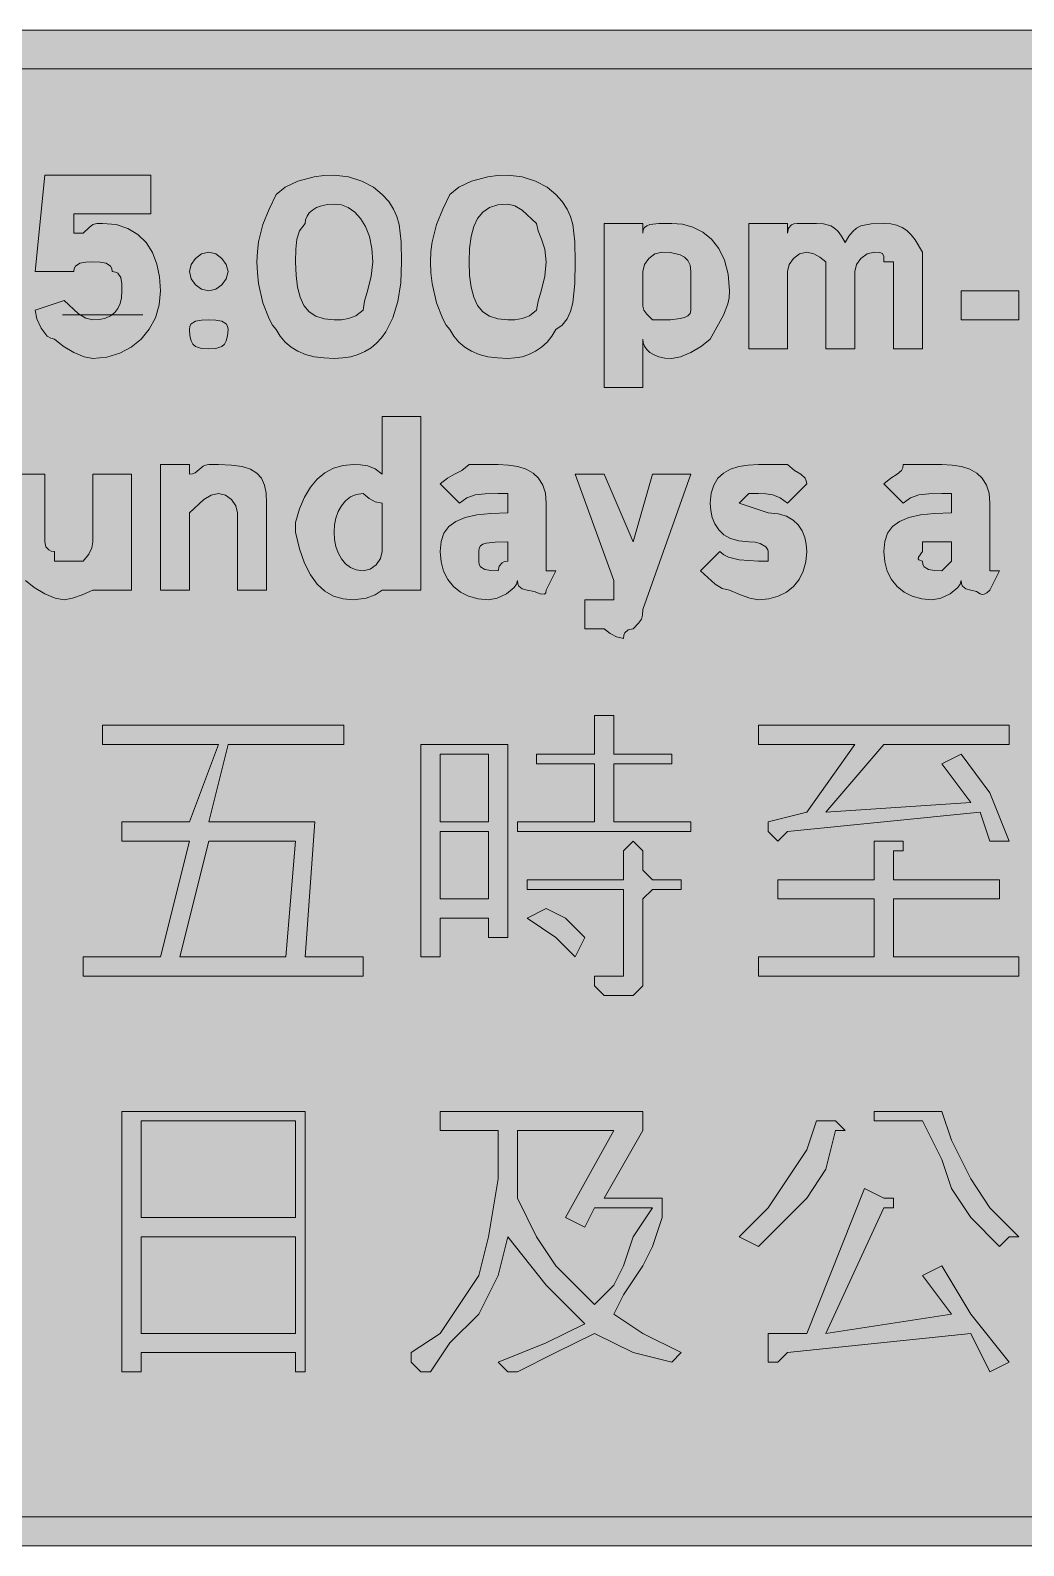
# Model space of a CAD drawing. Header units: metres. Extents: x 11 to 557, y 42 to 230.
# Drawn here: x 157.9 to 281.5, y 41.5 to 229.9 of the extents above; entities that cross this region are included whole.
import ezdxf

# ---------------------------------------------------------------- set-up
doc = ezdxf.new("R2010")
doc.units = ezdxf.units.M
for name, color, linetype, true_color in [('FILL_BLACK_000000', 7, 'Continuous', 0x000000), ('FILL_WHITE_FFFFFF', 7, 'Continuous', 0xffffff), ('STROKE_BLACK_000000', 7, 'Continuous', 0x000000)]:
    doc.layers.add(name, color=color, linetype=linetype, true_color=true_color)

msp = doc.modelspace()

# ---------------------------------------------------------------- hatches: boundary and pattern name
at = {"layer": 'FILL_BLACK_000000', "true_color": 0x000000}
h = msp.add_hatch(color=7, dxfattribs=at)
h.dxf.hatch_style = 1
h.paths.add_polyline_path([(11.16, 223.13), (11.7, 224.52), (13.35, 227.52), (14.46, 228.4), (15.9, 229.17), (17.57, 229.71), (19.35, 229.92), (548.55, 229.92), (549.4, 229.87), (550.16, 229.71), (551.55, 229.17), (554.55, 227.52), (556.2, 224.52), (556.74, 223.13), (556.9, 222.37), (556.95, 221.52), (556.95, 48.72), (556.74, 47.63), (556.2, 46.32), (555.43, 45.01), (554.55, 43.92), (551.55, 42.27), (550.16, 41.73), (549.4, 41.57), (548.55, 41.52), (19.35, 41.52), (17.57, 41.73), (15.9, 42.27), (14.46, 43.04), (13.35, 43.92), (12.47, 45.01), (11.7, 46.32), (11.16, 47.63), (10.95, 48.72), (10.95, 221.52), (11, 222.37), (11.16, 223.13)])
h.paths.add_polyline_path([(14.6, 48.32), (14.74, 48.01), (15.15, 47.52), (15.56, 47.03), (15.7, 46.72), (15.75, 46.32), (16.65, 45.63), (17.55, 45.27), (18.45, 45.14), (19.35, 45.12), (548.55, 45.12), (549.45, 45.14), (550.35, 45.27), (551.25, 45.63), (552.15, 46.32), (552.15, 48.72), (552.15, 221.52), (552.09, 222.36), (551.92, 223.09), (551.64, 223.71), (551.25, 224.22), (550.74, 224.61), (550.13, 224.89), (549.39, 225.06), (548.55, 225.12), (19.35, 225.12), (15.75, 225.12), (15.56, 224.22), (15.15, 223.32), (14.74, 222.42), (14.55, 221.52), (14.55, 48.72), (14.6, 48.32)], flags=16)
h = msp.add_hatch(color=7, dxfattribs=at)
h.dxf.hatch_style = 1
h.paths.add_polyline_path([(166.59, 193.98), (167.32, 194.14), (167.94, 194.43), (168.45, 194.82), (168.84, 195.33), (169.12, 195.94), (169.29, 196.68), (169.35, 197.52), (169.33, 198.4), (169.2, 199.17), (168.84, 199.71), (168.55, 199.87), (168.15, 199.92), (168.1, 200.32), (167.94, 200.61), (167.4, 200.97), (166.63, 201.1), (165.75, 201.12), (164.87, 201.1), (164.1, 200.97), (163.56, 200.61), (163.4, 200.32), (163.35, 199.92), (158.55, 199.92), (159.75, 211.92), (172.95, 211.92), (172.95, 207.12), (163.35, 207.12), (163.35, 205.92), (163.35, 204.72), (164.55, 204.72), (165.26, 205.41), (165.75, 205.77), (166.24, 205.9), (166.95, 205.92), (168.64, 205.76), (170.1, 205.28), (171.34, 204.53), (172.35, 203.52), (173.14, 202.29), (173.7, 200.86), (174.04, 199.26), (174.15, 197.52), (173.99, 195.78), (173.51, 194.18), (172.76, 192.75), (171.75, 191.52), (170.52, 190.51), (169.09, 189.76), (167.49, 189.28), (165.75, 189.12), (164.66, 189.33), (163.35, 189.87), (162.04, 190.64), (160.95, 191.52), (160.5, 191.63), (160.07, 191.91), (159.3, 192.87), (158.76, 194.05), (158.55, 195.12), (162.15, 196.32), (163.95, 194.67), (164.85, 194.13), (165.75, 193.92), (166.59, 193.98)])
h = msp.add_hatch(color=7, dxfattribs=at)
h.dxf.hatch_style = 1
h.paths.add_polyline_path([(203.68, 196.21), (203.07, 194.16), (202.2, 192.42), (201.66, 191.68), (201.04, 191.02), (200.36, 190.45), (199.59, 189.98), (198.75, 189.61), (197.83, 189.34), (196.83, 189.18), (195.75, 189.12), (194.46, 189.18), (193.28, 189.34), (192.21, 189.63), (191.25, 190.02), (190.41, 190.53), (189.67, 191.14), (189.06, 191.88), (188.55, 192.72), (188.1, 193.28), (187.67, 194.03), (186.9, 196.02), (186.36, 198.46), (186.2, 199.77), (186.15, 201.12), (186.2, 202.42), (186.36, 203.61), (186.9, 205.77), (187.67, 207.7), (188.55, 209.52), (189.67, 210.4), (191.25, 211.17), (193.28, 211.71), (194.46, 211.87), (195.75, 211.92), (197.53, 211.71), (199.2, 211.17), (200.64, 210.4), (201.75, 209.52), (202.54, 208.62), (203.14, 207.7), (203.56, 206.76), (203.85, 205.77), (204.11, 203.61), (204.15, 201.12), (204.04, 198.54), (203.68, 196.21)])
h.paths.add_polyline_path([(197.55, 194.07), (198.45, 194.43), (199.35, 195.12), (199.54, 196.23), (199.95, 197.67), (200.36, 199.34), (200.55, 201.12), (200.44, 202.81), (200.14, 204.27), (199.66, 205.51), (199.05, 206.52), (198.32, 207.31), (197.51, 207.87), (196.65, 208.21), (195.75, 208.32), (194.91, 208.27), (194.17, 208.11), (193.56, 207.88), (193.05, 207.57), (192.66, 207.21), (192.38, 206.8), (192.21, 206.37), (192.15, 205.92), (191.46, 205), (191.1, 203.97), (190.97, 202.71), (190.95, 201.12), (191.01, 199.43), (191.19, 197.97), (191.52, 196.73), (192, 195.72), (192.65, 194.93), (193.48, 194.37), (194.51, 194.03), (195.75, 193.92), (196.65, 193.94), (197.55, 194.07)], flags=16)
h = msp.add_hatch(color=7, dxfattribs=at)
h.dxf.hatch_style = 1
h.paths.add_polyline_path([(225.45, 196.02), (225.16, 194.96), (224.74, 194.03), (224.14, 193.28), (223.35, 192.72), (222.85, 191.88), (222.24, 191.14), (221.56, 190.53), (220.8, 190.02), (219.99, 189.63), (219.13, 189.34), (218.25, 189.18), (217.35, 189.12), (216.06, 189.18), (214.87, 189.34), (213.81, 189.63), (212.85, 190.02), (212.01, 190.53), (211.27, 191.14), (210.66, 191.88), (210.15, 192.72), (209.7, 193.28), (209.27, 194.03), (208.5, 196.02), (207.96, 198.46), (207.8, 199.77), (207.75, 201.12), (207.8, 202.42), (207.96, 203.61), (208.5, 205.77), (209.27, 207.7), (210.15, 209.52), (211.27, 210.4), (212.85, 211.17), (214.87, 211.71), (216.06, 211.87), (217.35, 211.92), (219.13, 211.71), (220.8, 211.17), (222.24, 210.4), (223.35, 209.52), (224.14, 208.62), (224.74, 207.7), (225.16, 206.76), (225.45, 205.77), (225.71, 203.61), (225.75, 201.12), (225.71, 198.46), (225.45, 196.02)])
h.paths.add_polyline_path([(221.55, 203.97), (221.14, 205), (220.95, 205.92), (219.15, 207.57), (218.25, 208.11), (217.35, 208.32), (216.11, 208.21), (215.08, 207.87), (214.25, 207.31), (213.6, 206.52), (213.12, 205.51), (212.79, 204.27), (212.61, 202.81), (212.55, 201.12), (212.61, 199.43), (212.79, 197.97), (213.12, 196.73), (213.6, 195.72), (214.25, 194.93), (215.08, 194.37), (216.11, 194.03), (217.35, 193.92), (218.25, 193.94), (219.15, 194.07), (220.05, 194.43), (220.95, 195.12), (221.14, 196.23), (221.55, 197.67), (221.96, 199.34), (222.15, 201.12), (221.96, 202.71), (221.55, 203.97)], flags=16)
h = msp.add_hatch(color=7, dxfattribs=at)
h.dxf.hatch_style = 1
h.paths.add_polyline_path([(234.15, 204.72), (234.21, 205.12), (234.37, 205.41), (234.66, 205.63), (235.05, 205.77), (236.17, 205.9), (237.75, 205.92), (239.09, 205.81), (240.39, 205.45), (241.61, 204.84), (242.7, 203.97), (243.62, 202.81), (244.33, 201.36), (244.79, 199.6), (244.95, 197.52), (244.9, 196.67), (244.74, 195.91), (244.2, 194.52), (242.55, 191.52), (241.46, 190.64), (240.15, 189.87), (238.84, 189.33), (237.75, 189.12), (236.91, 189.17), (236.17, 189.33), (235.56, 189.56), (235.05, 189.87), (234.66, 190.23), (234.37, 190.64), (234.21, 191.07), (234.15, 191.52), (234.15, 185.52), (229.35, 185.52), (229.35, 205.92), (234.15, 205.92), (234.15, 204.72)])
h.paths.add_polyline_path([(238.8, 194.07), (239.33, 194.21), (239.76, 194.43), (240.04, 194.72), (240.15, 195.12), (240.15, 196.32), (240.15, 199.92), (240.04, 200.71), (239.76, 201.31), (239.33, 201.73), (238.8, 202.02), (237.62, 202.28), (236.55, 202.32), (235.67, 202.11), (234.9, 201.57), (234.36, 200.8), (234.15, 199.92), (234.15, 196.32), (234.17, 195.61), (234.3, 195.12), (234.66, 194.63), (235.35, 193.92), (236.55, 193.92), (237.62, 193.94), (238.8, 194.07)], flags=16)
h = msp.add_hatch(color=7, dxfattribs=at)
h.dxf.hatch_style = 1
h.paths.add_polyline_path([(247.35, 190.32), (247.35, 205.92), (252.15, 205.92), (252.15, 204.72), (252.3, 205.32), (252.66, 205.73), (252.95, 205.87), (253.35, 205.92), (255.75, 205.92), (256.65, 205.88), (257.55, 205.62), (258, 205.33), (258.45, 204.91), (258.9, 204.31), (259.35, 203.52), (259.8, 204.31), (260.27, 204.91), (260.76, 205.33), (261.3, 205.62), (262.56, 205.88), (264.15, 205.92), (265, 205.86), (265.74, 205.69), (266.41, 205.41), (267, 205.02), (267.54, 204.51), (268.03, 203.89), (268.95, 202.32), (268.95, 201.12), (268.95, 190.32), (265.35, 190.32), (265.35, 201.12), (264.15, 201.12), (264.13, 201.81), (264, 202.17), (263.64, 202.3), (262.95, 202.32), (262.07, 202.11), (261.3, 201.57), (260.76, 200.8), (260.55, 199.92), (260.55, 190.32), (256.95, 190.32), (256.95, 201.12), (256.2, 201.72), (255.43, 202.13), (254.55, 202.32), (253.67, 202.11), (252.9, 201.57), (252.36, 200.8), (252.15, 199.92), (252.15, 190.32), (247.35, 190.32)])
h = msp.add_hatch(color=7, dxfattribs=at)
h.dxf.hatch_style = 1
h.paths.add_polyline_path([(182.34, 199.04), (181.8, 198.27), (181.03, 197.73), (180.15, 197.52), (179.27, 197.73), (178.5, 198.27), (177.96, 199.04), (177.75, 199.92), (177.96, 200.8), (178.5, 201.57), (179.27, 202.11), (180.15, 202.32), (181.03, 202.11), (181.8, 201.57), (182.34, 200.8), (182.55, 199.92), (182.34, 199.04)])
h = msp.add_hatch(color=7, dxfattribs=at)
h.dxf.hatch_style = 1
h.paths.add_polyline_path([(273.75, 193.92), (273.75, 197.52), (280.95, 197.52), (280.95, 193.92), (273.75, 193.92)])
h = msp.add_hatch(color=7, dxfattribs=at)
h.dxf.hatch_style = 1
h.paths.add_polyline_path([(182.5, 191.93), (182.34, 191.33), (182.11, 190.91), (181.8, 190.62), (181.03, 190.36), (180.15, 190.32), (179.27, 190.36), (178.5, 190.62), (178.19, 190.91), (177.96, 191.33), (177.8, 191.93), (177.75, 192.72), (177.8, 193.12), (177.96, 193.41), (178.5, 193.77), (179.27, 193.9), (180.15, 193.92), (181.03, 193.9), (181.8, 193.77), (182.34, 193.41), (182.5, 193.12), (182.55, 192.72), (182.5, 191.93)])
h = msp.add_hatch(color=7, dxfattribs=at)
h.dxf.hatch_style = 1
h.paths.add_polyline_path([(206.55, 181.92), (206.55, 160.32), (201.75, 160.32), (200.85, 159.72), (199.72, 159.31), (198.15, 159.12), (196.86, 159.23), (195.67, 159.59), (194.61, 160.2), (193.65, 161.07), (192.81, 162.23), (192.07, 163.68), (191.46, 165.44), (190.95, 167.52), (190.95, 168.72), (191.46, 170.41), (192.07, 171.87), (192.81, 173.11), (193.65, 174.12), (194.61, 174.91), (195.67, 175.47), (196.86, 175.81), (198.15, 175.92), (199.05, 175.9), (199.95, 175.77), (200.85, 175.41), (201.75, 174.72), (201.75, 181.92), (206.55, 181.92)])
h.paths.add_polyline_path([(201.75, 169.92), (201.75, 171.12), (200.87, 171.31), (200.1, 171.72), (199.35, 172.32), (198.51, 172.21), (197.77, 171.91), (197.16, 171.43), (196.65, 170.82), (196.26, 170.09), (195.98, 169.28), (195.81, 168.42), (195.75, 167.52), (195.81, 166.62), (195.97, 165.76), (196.26, 164.95), (196.65, 164.22), (197.16, 163.61), (197.77, 163.13), (198.51, 162.83), (199.35, 162.72), (200.23, 162.93), (201, 163.47), (201.54, 164.24), (201.75, 165.12), (201.75, 168.72), (201.75, 169.92)], flags=16)
h = msp.add_hatch(color=7, dxfattribs=at)
h.dxf.hatch_style = 1
h.paths.add_polyline_path([(177.75, 175.92), (177.75, 174.72), (178.15, 174.77), (178.46, 174.91), (178.95, 175.32), (179.44, 175.73), (179.75, 175.87), (180.15, 175.92), (181.35, 175.92), (182.99, 175.86), (184.31, 175.68), (185.36, 175.35), (186.15, 174.87), (186.72, 174.22), (187.09, 173.39), (187.29, 172.36), (187.35, 171.12), (187.35, 160.32), (183.75, 160.32), (183.75, 168.72), (183.75, 169.92), (183.54, 170.8), (183, 171.57), (182.23, 172.11), (181.35, 172.32), (180.45, 172.11), (179.55, 171.57), (177.75, 169.92), (177.75, 160.32), (174.15, 160.32), (174.15, 175.92), (177.75, 175.92)])
h = msp.add_hatch(color=7, dxfattribs=at)
h.dxf.hatch_style = 1
h.paths.add_polyline_path([(217.35, 172.32), (216.15, 172.32), (214.56, 172.3), (213.3, 172.17), (212.27, 171.81), (211.35, 171.12), (208.95, 173.52), (209.85, 174.23), (210.75, 174.72), (211.65, 175.21), (212.55, 175.92), (216.15, 175.92), (217.44, 175.86), (218.61, 175.68), (219.63, 175.35), (220.5, 174.87), (221.2, 174.22), (221.72, 173.39), (222.04, 172.36), (222.15, 171.12), (222.15, 163.92), (222.15, 162.72), (223.35, 162.72), (222.15, 160.32), (222.1, 159.98), (221.94, 159.81), (221.4, 159.87), (220.63, 160.15), (219.75, 160.32), (219.15, 160.47), (218.74, 160.83), (218.6, 161.12), (218.55, 161.52), (218.44, 161.07), (218.16, 160.64), (217.2, 159.87), (216.02, 159.33), (214.95, 159.12), (213.66, 159.23), (212.49, 159.55), (211.47, 160.07), (210.6, 160.77), (209.9, 161.64), (209.38, 162.66), (209.06, 163.83), (208.95, 165.12), (209.06, 166.36), (209.42, 167.39), (210.03, 168.22), (210.9, 168.87), (212.06, 169.35), (213.51, 169.68), (215.27, 169.86), (217.35, 169.92), (217.35, 171.12), (217.35, 172.32)])
h.paths.add_polyline_path([(214.65, 166.17), (214.26, 166.03), (213.98, 165.81), (213.81, 165.52), (213.75, 165.12), (213.75, 163.92), (213.8, 163.52), (213.96, 163.23), (214.5, 162.87), (215.27, 162.74), (216.15, 162.72), (216.3, 163.32), (216.66, 163.73), (216.95, 163.87), (217.35, 163.92), (217.35, 166.32), (215.77, 166.3), (214.65, 166.17)], flags=16)
h = msp.add_hatch(color=7, dxfattribs=at)
h.dxf.hatch_style = 1
h.paths.add_polyline_path([(250.99, 169.81), (252.02, 169.51), (252.85, 169.03), (253.5, 168.42), (253.98, 167.69), (254.31, 166.88), (254.49, 166.02), (254.55, 165.12), (254.44, 163.83), (254.12, 162.66), (253.6, 161.64), (252.9, 160.77), (252.03, 160.07), (251.01, 159.55), (249.84, 159.23), (248.55, 159.12), (247.48, 159.31), (246.3, 159.72), (244.95, 160.32), (244.05, 160.53), (243.15, 161.07), (241.35, 162.72), (243.75, 165.12), (244.25, 164.72), (244.84, 164.43), (246.15, 164.07), (248.55, 163.92), (249.75, 163.92), (249.75, 165.12), (249.71, 165.31), (249.45, 165.72), (248.74, 166.13), (248.14, 166.27), (247.35, 166.32), (246.11, 166.43), (245.08, 166.73), (244.25, 167.21), (243.6, 167.82), (243.12, 168.55), (242.79, 169.36), (242.61, 170.22), (242.55, 171.12), (242.66, 172.36), (242.98, 173.39), (243.5, 174.22), (244.2, 174.87), (245.07, 175.35), (246.09, 175.68), (247.26, 175.86), (248.55, 175.92), (252.15, 175.92), (253.03, 175.21), (253.8, 174.72), (254.34, 174.23), (254.5, 173.92), (254.55, 173.52), (252.15, 171.12), (251.25, 171.81), (250.35, 172.17), (249.45, 172.3), (248.55, 172.32), (247.35, 172.32), (246.15, 171.12), (249.75, 169.92), (250.99, 169.81)])
h = msp.add_hatch(color=7, dxfattribs=at)
h.dxf.hatch_style = 1
h.paths.add_polyline_path([(272.55, 172.32), (271.35, 172.32), (269.76, 172.3), (268.5, 172.17), (267.47, 171.81), (266.55, 171.12), (264.15, 173.52), (265.03, 174.23), (265.8, 174.72), (266.34, 175.21), (266.5, 175.52), (266.55, 175.92), (271.35, 175.92), (272.64, 175.86), (273.81, 175.68), (274.83, 175.35), (275.7, 174.87), (276.4, 174.22), (276.92, 173.39), (277.24, 172.36), (277.35, 171.12), (277.35, 163.92), (277.35, 162.72), (278.55, 162.72), (277.35, 160.32), (276.95, 159.98), (276.64, 159.81), (276.38, 159.79), (276.15, 159.87), (275.66, 160.15), (274.95, 160.32), (274.35, 160.47), (273.94, 160.83), (273.8, 161.12), (273.75, 161.52), (273.64, 161.07), (273.36, 160.64), (272.4, 159.87), (271.22, 159.33), (270.15, 159.12), (268.86, 159.23), (267.69, 159.55), (266.67, 160.07), (265.8, 160.77), (265.1, 161.64), (264.58, 162.66), (264.26, 163.83), (264.15, 165.12), (264.26, 166.36), (264.62, 167.39), (265.23, 168.22), (266.1, 168.87), (267.26, 169.35), (268.71, 169.68), (270.47, 169.86), (272.55, 169.92), (272.55, 171.12), (272.55, 172.32)])
h.paths.add_polyline_path([(268.42, 164.21), (268.5, 164.07), (268.95, 163.92), (269, 163.52), (269.16, 163.23), (269.7, 162.87), (270.47, 162.74), (271.35, 162.72), (272.55, 163.92), (272.55, 166.32), (268.95, 166.32), (268.95, 165.12), (268.44, 164.43), (268.42, 164.21)], flags=16)
h = msp.add_hatch(color=7, dxfattribs=at)
h.dxf.hatch_style = 1
h.paths.add_polyline_path([(164.4, 159.72), (163.22, 159.31), (162.15, 159.12), (161.06, 159.33), (159.75, 159.87), (158.44, 160.64), (157.35, 161.52), (156.75, 161.67), (156.34, 162.03), (156.2, 162.32), (156.15, 162.72), (156.15, 163.92), (156.15, 174.72), (159.75, 174.72), (159.75, 166.32), (159.9, 165.72), (160.26, 165.31), (160.55, 165.17), (160.95, 165.12), (160.95, 163.92), (163.35, 163.92), (164.55, 163.92), (165.24, 164.8), (165.6, 165.57), (165.75, 166.32), (165.75, 174.72), (170.55, 174.72), (170.55, 160.32), (165.75, 160.32), (164.4, 159.72)])
h = msp.add_hatch(color=7, dxfattribs=at)
h.dxf.hatch_style = 1
h.paths.add_polyline_path([(232.95, 166.32), (235.35, 174.72), (240.15, 174.72), (234.15, 157.92), (234.13, 157.21), (234, 156.72), (233.64, 156.23), (232.95, 155.52), (232.35, 155.37), (231.94, 155.01), (231.8, 154.72), (231.75, 154.32), (230.87, 154.51), (230.1, 154.92), (229.35, 155.52), (226.95, 155.52), (226.95, 159.12), (229.35, 159.12), (230.55, 159.12), (230.55, 160.32), (230.55, 161.52), (225.75, 174.72), (229.35, 174.72), (232.95, 166.32)])
h = msp.add_hatch(color=7, dxfattribs=at)
h.dxf.hatch_style = 1
h.paths.add_polyline_path([(166.95, 141.12), (166.95, 143.52), (196.95, 143.52), (196.95, 141.12), (182.55, 141.12), (180.15, 131.52), (193.35, 131.52), (192.15, 114.72), (199.35, 114.72), (199.35, 112.32), (164.55, 112.32), (164.55, 114.72), (174.15, 114.72), (177.75, 129.12), (169.35, 129.12), (169.35, 131.52), (177.75, 131.52), (181.35, 141.12), (166.95, 141.12)])
h.paths.add_polyline_path([(189.75, 114.72), (190.95, 129.12), (180.15, 129.12), (176.55, 114.72), (189.75, 114.72)], flags=16)
h = msp.add_hatch(color=7, dxfattribs=at)
h.dxf.hatch_style = 1
h.paths.add_polyline_path([(240.15, 130.32), (218.55, 130.32), (218.55, 131.52), (228.15, 131.52), (228.15, 138.72), (222.15, 138.72), (220.95, 138.72), (220.95, 139.92), (222.15, 139.92), (228.15, 139.92), (228.15, 141.12), (228.15, 144.72), (229.35, 144.72), (230.55, 144.72), (230.55, 143.52), (230.55, 141.12), (230.55, 139.92), (237.75, 139.92), (237.75, 138.72), (230.55, 138.72), (230.55, 131.52), (240.15, 131.52), (240.15, 130.32)])
h = msp.add_hatch(color=7, dxfattribs=at)
h.dxf.hatch_style = 1
h.paths.add_polyline_path([(273.75, 139.92), (277.35, 135.12), (279.75, 129.12), (277.35, 129.12), (276.15, 132.72), (252.15, 130.32), (250.95, 129.12), (249.75, 130.32), (249.75, 131.52), (254.55, 132.72), (260.55, 141.12), (248.55, 141.12), (248.55, 143.52), (279.75, 143.52), (279.75, 141.12), (264.15, 141.12), (256.95, 132.72), (274.95, 133.92), (271.35, 138.72), (273.75, 139.92)])
h = msp.add_hatch(color=7, dxfattribs=at)
h.dxf.hatch_style = 1
h.paths.add_polyline_path([(217.35, 141.12), (217.35, 117.12), (216.15, 117.12), (214.95, 117.12), (214.95, 119.52), (208.95, 119.52), (208.95, 114.72), (206.55, 114.72), (206.55, 141.12), (216.15, 141.12), (217.35, 141.12)])
h.paths.add_polyline_path([(214.95, 129.12), (214.95, 130.32), (208.95, 130.32), (208.95, 129.12), (208.95, 121.92), (214.95, 121.92), (214.95, 129.12)], flags=16)
h.paths.add_polyline_path([(208.95, 139.92), (208.95, 131.52), (214.95, 131.52), (214.95, 139.92), (208.95, 139.92)], flags=16)
h = msp.add_hatch(color=7, dxfattribs=at)
h.dxf.hatch_style = 1
h.paths.add_polyline_path([(235.35, 124.32), (238.95, 124.32), (238.95, 123.12), (235.35, 123.12), (234.15, 121.92), (234.15, 113.52), (234.15, 112.32), (234.15, 111.12), (232.95, 109.92), (229.35, 109.92), (228.15, 111.12), (228.15, 112.32), (231.75, 112.32), (231.75, 113.52), (231.75, 121.92), (231.75, 123.12), (219.75, 123.12), (219.75, 124.32), (231.75, 124.32), (231.75, 125.52), (231.75, 127.92), (232.95, 129.12), (234.15, 127.92), (234.15, 125.52), (235.35, 124.32)])
h = msp.add_hatch(color=7, dxfattribs=at)
h.dxf.hatch_style = 1
h.paths.add_polyline_path([(280.95, 114.72), (280.95, 112.32), (248.55, 112.32), (248.55, 114.72), (262.95, 114.72), (262.95, 121.92), (250.95, 121.92), (250.95, 124.32), (262.95, 124.32), (262.95, 129.12), (265.35, 129.12), (266.55, 129.12), (266.55, 127.92), (265.35, 127.92), (265.35, 124.32), (278.55, 124.32), (278.55, 121.92), (265.35, 121.92), (265.35, 114.72), (280.95, 114.72)])
h = msp.add_hatch(color=7, dxfattribs=at)
h.dxf.hatch_style = 1
h.paths.add_polyline_path([(224.55, 119.52), (226.95, 117.12), (225.75, 114.72), (223.35, 117.12), (219.75, 119.52), (222.15, 120.72), (224.55, 119.52)])
h = msp.add_hatch(color=7, dxfattribs=at)
h.dxf.hatch_style = 1
h.paths.add_polyline_path([(169.35, 95.52), (192.15, 95.52), (192.15, 63.12), (190.95, 63.12), (190.95, 65.52), (171.75, 65.52), (171.75, 63.12), (169.35, 63.12), (169.35, 95.52)])
h.paths.add_polyline_path([(190.95, 79.92), (171.75, 79.92), (171.75, 67.92), (190.95, 67.92), (190.95, 79.92)], flags=16)
h.paths.add_polyline_path([(171.75, 82.32), (190.95, 82.32), (190.95, 94.32), (171.75, 94.32), (171.75, 82.32)], flags=16)
h = msp.add_hatch(color=7, dxfattribs=at)
h.dxf.hatch_style = 1
h.paths.add_polyline_path([(216.15, 64.32), (222.15, 66.72), (226.95, 69.12), (222.15, 73.92), (217.35, 79.92), (216.15, 75.12), (213.75, 70.32), (210.15, 66.72), (207.75, 63.12), (206.55, 63.12), (205.35, 64.32), (205.35, 65.52), (208.95, 67.92), (211.35, 71.52), (213.75, 75.12), (214.95, 79.92), (216.15, 87.12), (216.15, 93.12), (208.95, 93.12), (208.95, 95.52), (232.95, 95.52), (234.15, 95.52), (234.15, 93.12), (229.35, 84.72), (235.35, 84.72), (236.55, 84.72), (236.55, 83.52), (236.55, 82.32), (235.35, 78.72), (234.15, 76.32), (231.75, 72.72), (230.55, 70.32), (234.15, 67.92), (238.95, 65.52), (237.75, 64.32), (232.95, 65.52), (228.15, 67.92), (223.35, 65.52), (218.55, 63.12), (217.35, 63.12), (216.15, 64.32)])
h.paths.add_polyline_path([(228.15, 71.52), (230.55, 73.92), (231.75, 76.32), (232.95, 79.92), (235.35, 83.52), (228.15, 83.52), (226.95, 81.12), (224.55, 82.32), (230.55, 93.12), (218.55, 93.12), (218.55, 84.72), (220.95, 79.92), (223.35, 76.32), (225.75, 73.92), (228.15, 71.52)], flags=16)
h = msp.add_hatch(color=7, dxfattribs=at)
h.dxf.hatch_style = 1
h.paths.add_polyline_path([(259.35, 93.12), (258.15, 93.12), (256.95, 88.32), (254.55, 84.72), (252.15, 82.32), (248.55, 78.72), (246.15, 79.92), (249.75, 83.52), (252.15, 87.12), (254.55, 90.72), (255.75, 94.32), (258.15, 94.32), (259.35, 93.12)])
h = msp.add_hatch(color=7, dxfattribs=at)
h.dxf.hatch_style = 1
h.paths.add_polyline_path([(262.95, 95.52), (271.35, 95.52), (272.55, 91.92), (274.95, 87.12), (277.35, 83.52), (279.75, 81.12), (280.95, 79.92), (279.75, 79.92), (278.55, 78.72), (274.95, 82.32), (272.55, 85.92), (271.35, 89.52), (268.95, 94.32), (262.95, 94.32), (262.95, 95.52)])
h = msp.add_hatch(color=7, dxfattribs=at)
h.dxf.hatch_style = 1
h.paths.add_polyline_path([(265.35, 84.72), (265.35, 83.52), (264.15, 83.52), (256.95, 67.92), (272.55, 70.32), (268.95, 75.12), (271.35, 76.32), (274.95, 70.32), (279.75, 64.32), (277.35, 63.12), (274.95, 67.92), (252.15, 65.52), (250.95, 64.32), (249.75, 64.32), (249.75, 67.92), (254.55, 67.92), (261.75, 85.92), (264.15, 84.72), (265.35, 84.72)])
at = {"layer": 'FILL_WHITE_FFFFFF', "true_color": 0xffffff}
h = msp.add_hatch(color=7, dxfattribs=at)
h.dxf.hatch_style = 1
h.paths.add_polyline_path([(552.15, 46.32), (551.25, 45.63), (550.35, 45.27), (549.45, 45.14), (548.55, 45.12), (19.35, 45.12), (18.45, 45.14), (17.55, 45.27), (16.65, 45.63), (15.75, 46.32), (15.7, 46.72), (15.56, 47.03), (15.15, 47.52), (14.74, 48.01), (14.6, 48.32), (14.55, 48.72), (14.55, 221.52), (14.74, 222.42), (15.15, 223.32), (15.56, 224.22), (15.75, 225.12), (19.35, 225.12), (548.55, 225.12), (552.15, 225.12), (552.15, 221.52), (552.15, 48.72), (552.15, 46.32)])

# ---------------------------------------------------------------- linework, layer by layer
at = {"layer": 'FILL_BLACK_000000', "lineweight": 0, "true_color": 0x000000}
for points in [[(548.55, 41.52), (19.35, 41.52), (17.57, 41.73), (15.9, 42.27), (14.46, 43.04), (13.35, 43.92), (12.47, 45.01), (11.7, 46.32), (11.16, 47.63), (10.95, 48.72), (10.95, 221.52), (11, 222.37), (11.16, 223.13), (11.7, 224.52), (13.35, 227.52), (14.46, 228.4), (15.9, 229.17), (17.57, 229.71), (19.35, 229.92), (548.55, 229.92)], [(548.55, 225.12), (19.35, 225.12), (15.75, 225.12), (15.56, 224.22), (15.15, 223.32), (14.74, 222.42), (14.55, 221.52), (14.55, 48.72), (14.6, 48.32), (14.74, 48.01), (15.15, 47.52), (15.56, 47.03), (15.7, 46.72), (15.75, 46.32), (16.65, 45.63), (17.55, 45.27), (18.45, 45.14), (19.35, 45.12), (548.55, 45.12)], [(156.15, 174.72), (159.75, 174.72), (159.75, 166.32), (159.9, 165.72), (160.26, 165.31), (160.55, 165.17), (160.95, 165.12), (160.95, 163.92), (163.35, 163.92), (164.55, 163.92), (165.24, 164.8), (165.6, 165.57), (165.75, 166.32), (165.75, 174.72), (170.55, 174.72), (170.55, 160.32), (165.75, 160.32), (164.4, 159.72), (163.22, 159.31), (162.15, 159.12), (161.06, 159.33), (159.75, 159.87), (158.44, 160.64), (157.35, 161.52)]]:
    msp.add_lwpolyline(points, dxfattribs=at)
for points in [[(166.59, 193.98), (167.32, 194.14), (167.94, 194.43), (168.45, 194.82), (168.84, 195.33), (169.12, 195.94), (169.29, 196.68), (169.35, 197.52), (169.33, 198.4), (169.2, 199.17), (168.84, 199.71), (168.55, 199.87), (168.15, 199.92), (168.1, 200.32), (167.94, 200.61), (167.4, 200.97), (166.63, 201.1), (165.75, 201.12), (164.87, 201.1), (164.1, 200.97), (163.56, 200.61), (163.4, 200.32), (163.35, 199.92), (158.55, 199.92), (159.75, 211.92), (172.95, 211.92), (172.95, 207.12), (163.35, 207.12), (163.35, 205.92), (163.35, 204.72), (164.55, 204.72), (165.26, 205.41), (165.75, 205.77), (166.24, 205.9), (166.95, 205.92), (168.64, 205.76), (170.1, 205.28), (171.34, 204.53), (172.35, 203.52), (173.14, 202.29), (173.7, 200.86), (174.04, 199.26), (174.15, 197.52), (173.99, 195.78), (173.51, 194.18), (172.76, 192.75), (171.75, 191.52), (170.52, 190.51), (169.09, 189.76), (167.49, 189.28), (165.75, 189.12), (164.66, 189.33), (163.35, 189.87), (162.04, 190.64), (160.95, 191.52), (160.5, 191.63), (160.07, 191.91), (159.3, 192.87), (158.76, 194.05), (158.55, 195.12), (162.15, 196.32), (163.95, 194.67), (164.85, 194.13), (165.75, 193.92)], [(203.68, 196.21), (203.07, 194.16), (202.2, 192.42), (201.66, 191.68), (201.04, 191.02), (200.36, 190.45), (199.59, 189.98), (198.75, 189.61), (197.83, 189.34), (196.83, 189.18), (195.75, 189.12), (194.46, 189.18), (193.28, 189.34), (192.21, 189.63), (191.25, 190.02), (190.41, 190.53), (189.67, 191.14), (189.06, 191.88), (188.55, 192.72), (188.1, 193.28), (187.67, 194.03), (186.9, 196.02), (186.36, 198.46), (186.2, 199.77), (186.15, 201.12), (186.2, 202.42), (186.36, 203.61), (186.9, 205.77), (187.67, 207.7), (188.55, 209.52), (189.67, 210.4), (191.25, 211.17), (193.28, 211.71), (194.46, 211.87), (195.75, 211.92), (197.53, 211.71), (199.2, 211.17), (200.64, 210.4), (201.75, 209.52), (202.54, 208.62), (203.14, 207.7), (203.56, 206.76), (203.85, 205.77), (204.11, 203.61), (204.15, 201.12), (204.04, 198.54)], [(225.45, 196.02), (225.16, 194.96), (224.74, 194.03), (224.14, 193.28), (223.35, 192.72), (222.85, 191.88), (222.24, 191.14), (221.56, 190.53), (220.8, 190.02), (219.99, 189.63), (219.13, 189.34), (218.25, 189.18), (217.35, 189.12), (216.06, 189.18), (214.87, 189.34), (213.81, 189.63), (212.85, 190.02), (212.01, 190.53), (211.27, 191.14), (210.66, 191.88), (210.15, 192.72), (209.7, 193.28), (209.27, 194.03), (208.5, 196.02), (207.96, 198.46), (207.8, 199.77), (207.75, 201.12), (207.8, 202.42), (207.96, 203.61), (208.5, 205.77), (209.27, 207.7), (210.15, 209.52), (211.27, 210.4), (212.85, 211.17), (214.87, 211.71), (216.06, 211.87), (217.35, 211.92), (219.13, 211.71), (220.8, 211.17), (222.24, 210.4), (223.35, 209.52), (224.14, 208.62), (224.74, 207.7), (225.16, 206.76), (225.45, 205.77), (225.71, 203.61), (225.75, 201.12), (225.71, 198.46)], [(197.55, 194.07), (198.45, 194.43), (199.35, 195.12), (199.54, 196.23), (199.95, 197.67), (200.36, 199.34), (200.55, 201.12), (200.44, 202.81), (200.14, 204.27), (199.66, 205.51), (199.05, 206.52), (198.32, 207.31), (197.51, 207.87), (196.65, 208.21), (195.75, 208.32), (194.91, 208.27), (194.17, 208.11), (193.56, 207.88), (193.05, 207.57), (192.66, 207.21), (192.38, 206.8), (192.21, 206.37), (192.15, 205.92), (191.46, 205), (191.1, 203.97), (190.97, 202.71), (190.95, 201.12), (191.01, 199.43), (191.19, 197.97), (191.52, 196.73), (192, 195.72), (192.65, 194.93), (193.48, 194.37), (194.51, 194.03), (195.75, 193.92), (196.65, 193.94)], [(221.55, 203.97), (221.14, 205), (220.95, 205.92), (219.15, 207.57), (218.25, 208.11), (217.35, 208.32), (216.11, 208.21), (215.08, 207.87), (214.25, 207.31), (213.6, 206.52), (213.12, 205.51), (212.79, 204.27), (212.61, 202.81), (212.55, 201.12), (212.61, 199.43), (212.79, 197.97), (213.12, 196.73), (213.6, 195.72), (214.25, 194.93), (215.08, 194.37), (216.11, 194.03), (217.35, 193.92), (218.25, 193.94), (219.15, 194.07), (220.05, 194.43), (220.95, 195.12), (221.14, 196.23), (221.55, 197.67), (221.96, 199.34), (222.15, 201.12), (221.96, 202.71)], [(234.15, 204.72), (234.21, 205.12), (234.37, 205.41), (234.66, 205.63), (235.05, 205.77), (236.17, 205.9), (237.75, 205.92), (239.09, 205.81), (240.39, 205.45), (241.61, 204.84), (242.7, 203.97), (243.62, 202.81), (244.33, 201.36), (244.79, 199.6), (244.95, 197.52), (244.9, 196.67), (244.74, 195.91), (244.2, 194.52), (242.55, 191.52), (241.46, 190.64), (240.15, 189.87), (238.84, 189.33), (237.75, 189.12), (236.91, 189.17), (236.17, 189.33), (235.56, 189.56), (235.05, 189.87), (234.66, 190.23), (234.37, 190.64), (234.21, 191.07), (234.15, 191.52), (234.15, 185.52), (229.35, 185.52), (229.35, 205.92), (234.15, 205.92)], [(247.35, 190.32), (247.35, 205.92), (252.15, 205.92), (252.15, 204.72), (252.3, 205.32), (252.66, 205.73), (252.95, 205.87), (253.35, 205.92), (255.75, 205.92), (256.65, 205.88), (257.55, 205.62), (258, 205.33), (258.45, 204.91), (258.9, 204.31), (259.35, 203.52), (259.8, 204.31), (260.27, 204.91), (260.76, 205.33), (261.3, 205.62), (262.56, 205.88), (264.15, 205.92), (265, 205.86), (265.74, 205.69), (266.41, 205.41), (267, 205.02), (267.54, 204.51), (268.03, 203.89), (268.95, 202.32), (268.95, 201.12), (268.95, 190.32), (265.35, 190.32), (265.35, 201.12), (264.15, 201.12), (264.13, 201.81), (264, 202.17), (263.64, 202.3), (262.95, 202.32), (262.07, 202.11), (261.3, 201.57), (260.76, 200.8), (260.55, 199.92), (260.55, 190.32), (256.95, 190.32), (256.95, 201.12), (256.2, 201.72), (255.43, 202.13), (254.55, 202.32), (253.67, 202.11), (252.9, 201.57), (252.36, 200.8), (252.15, 199.92), (252.15, 190.32)], [(182.34, 199.04), (181.8, 198.27), (181.03, 197.73), (180.15, 197.52), (179.27, 197.73), (178.5, 198.27), (177.96, 199.04), (177.75, 199.92), (177.96, 200.8), (178.5, 201.57), (179.27, 202.11), (180.15, 202.32), (181.03, 202.11), (181.8, 201.57), (182.34, 200.8), (182.55, 199.92)], [(238.8, 194.07), (239.33, 194.21), (239.76, 194.43), (240.04, 194.72), (240.15, 195.12), (240.15, 196.32), (240.15, 199.92), (240.04, 200.71), (239.76, 201.31), (239.33, 201.73), (238.8, 202.02), (237.62, 202.28), (236.55, 202.32), (235.67, 202.11), (234.9, 201.57), (234.36, 200.8), (234.15, 199.92), (234.15, 196.32), (234.17, 195.61), (234.3, 195.12), (234.66, 194.63), (235.35, 193.92), (236.55, 193.92), (237.62, 193.94)], [(273.75, 193.92), (273.75, 197.52), (280.95, 197.52), (280.95, 193.92)], [(182.5, 191.93), (182.34, 191.33), (182.11, 190.91), (181.8, 190.62), (181.03, 190.36), (180.15, 190.32), (179.27, 190.36), (178.5, 190.62), (178.19, 190.91), (177.96, 191.33), (177.8, 191.93), (177.75, 192.72), (177.8, 193.12), (177.96, 193.41), (178.5, 193.77), (179.27, 193.9), (180.15, 193.92), (181.03, 193.9), (181.8, 193.77), (182.34, 193.41), (182.5, 193.12), (182.55, 192.72)], [(206.55, 181.92), (206.55, 160.32), (201.75, 160.32), (200.85, 159.72), (199.72, 159.31), (198.15, 159.12), (196.86, 159.23), (195.67, 159.59), (194.61, 160.2), (193.65, 161.07), (192.81, 162.23), (192.07, 163.68), (191.46, 165.44), (190.95, 167.52), (190.95, 168.72), (191.46, 170.41), (192.07, 171.87), (192.81, 173.11), (193.65, 174.12), (194.61, 174.91), (195.67, 175.47), (196.86, 175.81), (198.15, 175.92), (199.05, 175.9), (199.95, 175.77), (200.85, 175.41), (201.75, 174.72), (201.75, 181.92)], [(177.75, 175.92), (177.75, 174.72), (178.15, 174.77), (178.46, 174.91), (178.95, 175.32), (179.44, 175.73), (179.75, 175.87), (180.15, 175.92), (181.35, 175.92), (182.99, 175.86), (184.31, 175.68), (185.36, 175.35), (186.15, 174.87), (186.72, 174.22), (187.09, 173.39), (187.29, 172.36), (187.35, 171.12), (187.35, 160.32), (183.75, 160.32), (183.75, 168.72), (183.75, 169.92), (183.54, 170.8), (183, 171.57), (182.23, 172.11), (181.35, 172.32), (180.45, 172.11), (179.55, 171.57), (177.75, 169.92), (177.75, 160.32), (174.15, 160.32), (174.15, 175.92)], [(217.35, 172.32), (216.15, 172.32), (214.56, 172.3), (213.3, 172.17), (212.27, 171.81), (211.35, 171.12), (208.95, 173.52), (209.85, 174.23), (210.75, 174.72), (211.65, 175.21), (212.55, 175.92), (216.15, 175.92), (217.44, 175.86), (218.61, 175.68), (219.63, 175.35), (220.5, 174.87), (221.2, 174.22), (221.72, 173.39), (222.04, 172.36), (222.15, 171.12), (222.15, 163.92), (222.15, 162.72), (223.35, 162.72), (222.15, 160.32), (222.1, 159.98), (221.94, 159.81), (221.4, 159.87), (220.63, 160.15), (219.75, 160.32), (219.15, 160.47), (218.74, 160.83), (218.6, 161.12), (218.55, 161.52), (218.44, 161.07), (218.16, 160.64), (217.2, 159.87), (216.02, 159.33), (214.95, 159.12), (213.66, 159.23), (212.49, 159.55), (211.47, 160.07), (210.6, 160.77), (209.9, 161.64), (209.38, 162.66), (209.06, 163.83), (208.95, 165.12), (209.06, 166.36), (209.42, 167.39), (210.03, 168.22), (210.9, 168.87), (212.06, 169.35), (213.51, 169.68), (215.27, 169.86), (217.35, 169.92), (217.35, 171.12)], [(250.99, 169.81), (252.02, 169.51), (252.85, 169.03), (253.5, 168.42), (253.98, 167.69), (254.31, 166.88), (254.49, 166.02), (254.55, 165.12), (254.44, 163.83), (254.12, 162.66), (253.6, 161.64), (252.9, 160.77), (252.03, 160.07), (251.01, 159.55), (249.84, 159.23), (248.55, 159.12), (247.48, 159.31), (246.3, 159.72), (244.95, 160.32), (244.05, 160.53), (243.15, 161.07), (241.35, 162.72), (243.75, 165.12), (244.25, 164.72), (244.84, 164.43), (246.15, 164.07), (248.55, 163.92), (249.75, 163.92), (249.75, 165.12), (249.71, 165.31), (249.45, 165.72), (248.74, 166.13), (248.14, 166.27), (247.35, 166.32), (246.11, 166.43), (245.08, 166.73), (244.25, 167.21), (243.6, 167.82), (243.12, 168.55), (242.79, 169.36), (242.61, 170.22), (242.55, 171.12), (242.66, 172.36), (242.98, 173.39), (243.5, 174.22), (244.2, 174.87), (245.07, 175.35), (246.09, 175.68), (247.26, 175.86), (248.55, 175.92), (252.15, 175.92), (253.03, 175.21), (253.8, 174.72), (254.34, 174.23), (254.5, 173.92), (254.55, 173.52), (252.15, 171.12), (251.25, 171.81), (250.35, 172.17), (249.45, 172.3), (248.55, 172.32), (247.35, 172.32), (246.15, 171.12), (249.75, 169.92)], [(272.55, 172.32), (271.35, 172.32), (269.76, 172.3), (268.5, 172.17), (267.47, 171.81), (266.55, 171.12), (264.15, 173.52), (265.03, 174.23), (265.8, 174.72), (266.34, 175.21), (266.5, 175.52), (266.55, 175.92), (271.35, 175.92), (272.64, 175.86), (273.81, 175.68), (274.83, 175.35), (275.7, 174.87), (276.4, 174.22), (276.92, 173.39), (277.24, 172.36), (277.35, 171.12), (277.35, 163.92), (277.35, 162.72), (278.55, 162.72), (277.35, 160.32), (276.95, 159.98), (276.64, 159.81), (276.38, 159.79), (276.15, 159.87), (275.66, 160.15), (274.95, 160.32), (274.35, 160.47), (273.94, 160.83), (273.8, 161.12), (273.75, 161.52), (273.64, 161.07), (273.36, 160.64), (272.4, 159.87), (271.22, 159.33), (270.15, 159.12), (268.86, 159.23), (267.69, 159.55), (266.67, 160.07), (265.8, 160.77), (265.1, 161.64), (264.58, 162.66), (264.26, 163.83), (264.15, 165.12), (264.26, 166.36), (264.62, 167.39), (265.23, 168.22), (266.1, 168.87), (267.26, 169.35), (268.71, 169.68), (270.47, 169.86), (272.55, 169.92), (272.55, 171.12)], [(232.95, 166.32), (235.35, 174.72), (240.15, 174.72), (234.15, 157.92), (234.13, 157.21), (234, 156.72), (233.64, 156.23), (232.95, 155.52), (232.35, 155.37), (231.94, 155.01), (231.8, 154.72), (231.75, 154.32), (230.87, 154.51), (230.1, 154.92), (229.35, 155.52), (226.95, 155.52), (226.95, 159.12), (229.35, 159.12), (230.55, 159.12), (230.55, 160.32), (230.55, 161.52), (225.75, 174.72), (229.35, 174.72)], [(201.75, 169.92), (201.75, 171.12), (200.87, 171.31), (200.1, 171.72), (199.35, 172.32), (198.51, 172.21), (197.77, 171.91), (197.16, 171.43), (196.65, 170.82), (196.26, 170.09), (195.98, 169.28), (195.81, 168.42), (195.75, 167.52), (195.81, 166.62), (195.97, 165.76), (196.26, 164.95), (196.65, 164.22), (197.16, 163.61), (197.77, 163.13), (198.51, 162.83), (199.35, 162.72), (200.23, 162.93), (201, 163.47), (201.54, 164.24), (201.75, 165.12), (201.75, 168.72)], [(214.65, 166.17), (214.26, 166.03), (213.98, 165.81), (213.81, 165.52), (213.75, 165.12), (213.75, 163.92), (213.8, 163.52), (213.96, 163.23), (214.5, 162.87), (215.27, 162.74), (216.15, 162.72), (216.3, 163.32), (216.66, 163.73), (216.95, 163.87), (217.35, 163.92), (217.35, 166.32), (215.77, 166.3)], [(268.42, 164.21), (268.5, 164.07), (268.95, 163.92), (269, 163.52), (269.16, 163.23), (269.7, 162.87), (270.47, 162.74), (271.35, 162.72), (272.55, 163.92), (272.55, 166.32), (268.95, 166.32), (268.95, 165.12), (268.44, 164.43)], [(166.95, 141.12), (166.95, 143.52), (196.95, 143.52), (196.95, 141.12), (182.55, 141.12), (180.15, 131.52), (193.35, 131.52), (192.15, 114.72), (199.35, 114.72), (199.35, 112.32), (164.55, 112.32), (164.55, 114.72), (174.15, 114.72), (177.75, 129.12), (169.35, 129.12), (169.35, 131.52), (177.75, 131.52), (181.35, 141.12)], [(240.15, 130.32), (218.55, 130.32), (218.55, 131.52), (228.15, 131.52), (228.15, 138.72), (222.15, 138.72), (220.95, 138.72), (220.95, 139.92), (222.15, 139.92), (228.15, 139.92), (228.15, 141.12), (228.15, 144.72), (229.35, 144.72), (230.55, 144.72), (230.55, 143.52), (230.55, 141.12), (230.55, 139.92), (237.75, 139.92), (237.75, 138.72), (230.55, 138.72), (230.55, 131.52), (240.15, 131.52)], [(273.75, 139.92), (277.35, 135.12), (279.75, 129.12), (277.35, 129.12), (276.15, 132.72), (252.15, 130.32), (250.95, 129.12), (249.75, 130.32), (249.75, 131.52), (254.55, 132.72), (260.55, 141.12), (248.55, 141.12), (248.55, 143.52), (279.75, 143.52), (279.75, 141.12), (264.15, 141.12), (256.95, 132.72), (274.95, 133.92), (271.35, 138.72)], [(217.35, 141.12), (217.35, 117.12), (216.15, 117.12), (214.95, 117.12), (214.95, 119.52), (208.95, 119.52), (208.95, 114.72), (206.55, 114.72), (206.55, 141.12), (216.15, 141.12)], [(208.95, 139.92), (208.95, 131.52), (214.95, 131.52), (214.95, 139.92)], [(214.95, 129.12), (214.95, 130.32), (208.95, 130.32), (208.95, 129.12), (208.95, 121.92), (214.95, 121.92)], [(189.75, 114.72), (190.95, 129.12), (180.15, 129.12), (176.55, 114.72)], [(235.35, 124.32), (238.95, 124.32), (238.95, 123.12), (235.35, 123.12), (234.15, 121.92), (234.15, 113.52), (234.15, 112.32), (234.15, 111.12), (232.95, 109.92), (229.35, 109.92), (228.15, 111.12), (228.15, 112.32), (231.75, 112.32), (231.75, 113.52), (231.75, 121.92), (231.75, 123.12), (219.75, 123.12), (219.75, 124.32), (231.75, 124.32), (231.75, 125.52), (231.75, 127.92), (232.95, 129.12), (234.15, 127.92), (234.15, 125.52)], [(280.95, 114.72), (280.95, 112.32), (248.55, 112.32), (248.55, 114.72), (262.95, 114.72), (262.95, 121.92), (250.95, 121.92), (250.95, 124.32), (262.95, 124.32), (262.95, 129.12), (265.35, 129.12), (266.55, 129.12), (266.55, 127.92), (265.35, 127.92), (265.35, 124.32), (278.55, 124.32), (278.55, 121.92), (265.35, 121.92), (265.35, 114.72)], [(224.55, 119.52), (226.95, 117.12), (225.75, 114.72), (223.35, 117.12), (219.75, 119.52), (222.15, 120.72)], [(169.35, 95.52), (192.15, 95.52), (192.15, 63.12), (190.95, 63.12), (190.95, 65.52), (171.75, 65.52), (171.75, 63.12), (169.35, 63.12)], [(171.75, 82.32), (190.95, 82.32), (190.95, 94.32), (171.75, 94.32)], [(216.15, 64.32), (222.15, 66.72), (226.95, 69.12), (222.15, 73.92), (217.35, 79.92), (216.15, 75.12), (213.75, 70.32), (210.15, 66.72), (207.75, 63.12), (206.55, 63.12), (205.35, 64.32), (205.35, 65.52), (208.95, 67.92), (211.35, 71.52), (213.75, 75.12), (214.95, 79.92), (216.15, 87.12), (216.15, 93.12), (208.95, 93.12), (208.95, 95.52), (232.95, 95.52), (234.15, 95.52), (234.15, 93.12), (229.35, 84.72), (235.35, 84.72), (236.55, 84.72), (236.55, 83.52), (236.55, 82.32), (235.35, 78.72), (234.15, 76.32), (231.75, 72.72), (230.55, 70.32), (234.15, 67.92), (238.95, 65.52), (237.75, 64.32), (232.95, 65.52), (228.15, 67.92), (223.35, 65.52), (218.55, 63.12), (217.35, 63.12)], [(259.35, 93.12), (258.15, 93.12), (256.95, 88.32), (254.55, 84.72), (252.15, 82.32), (248.55, 78.72), (246.15, 79.92), (249.75, 83.52), (252.15, 87.12), (254.55, 90.72), (255.75, 94.32), (258.15, 94.32)], [(262.95, 95.52), (271.35, 95.52), (272.55, 91.92), (274.95, 87.12), (277.35, 83.52), (279.75, 81.12), (280.95, 79.92), (279.75, 79.92), (278.55, 78.72), (274.95, 82.32), (272.55, 85.92), (271.35, 89.52), (268.95, 94.32), (262.95, 94.32)], [(228.15, 71.52), (230.55, 73.92), (231.75, 76.32), (232.95, 79.92), (235.35, 83.52), (228.15, 83.52), (226.95, 81.12), (224.55, 82.32), (230.55, 93.12), (218.55, 93.12), (218.55, 84.72), (220.95, 79.92), (223.35, 76.32), (225.75, 73.92)], [(265.35, 84.72), (265.35, 83.52), (264.15, 83.52), (256.95, 67.92), (272.55, 70.32), (268.95, 75.12), (271.35, 76.32), (274.95, 70.32), (279.75, 64.32), (277.35, 63.12), (274.95, 67.92), (252.15, 65.52), (250.95, 64.32), (249.75, 64.32), (249.75, 67.92), (254.55, 67.92), (261.75, 85.92), (264.15, 84.72)], [(190.95, 79.92), (171.75, 79.92), (171.75, 67.92), (190.95, 67.92)]]:
    msp.add_lwpolyline(points, close=True, dxfattribs=at)
at = {"layer": 'FILL_WHITE_FFFFFF', "lineweight": 0, "true_color": 0xffffff}
msp.add_lwpolyline([(548.55, 45.12), (19.35, 45.12), (18.45, 45.14), (17.55, 45.27), (16.65, 45.63), (15.75, 46.32), (15.7, 46.72), (15.56, 47.03), (15.15, 47.52), (14.74, 48.01), (14.6, 48.32), (14.55, 48.72), (14.55, 221.52), (14.74, 222.42), (15.15, 223.32), (15.56, 224.22), (15.75, 225.12), (19.35, 225.12), (548.55, 225.12)], dxfattribs=at)
at = {"layer": 'STROKE_BLACK_000000', "lineweight": 0, "true_color": 0x000000}
msp.add_lwpolyline([(161.95, 194.56), (171.95, 194.56)], dxfattribs=at)

doc.saveas('drawing.dxf')
